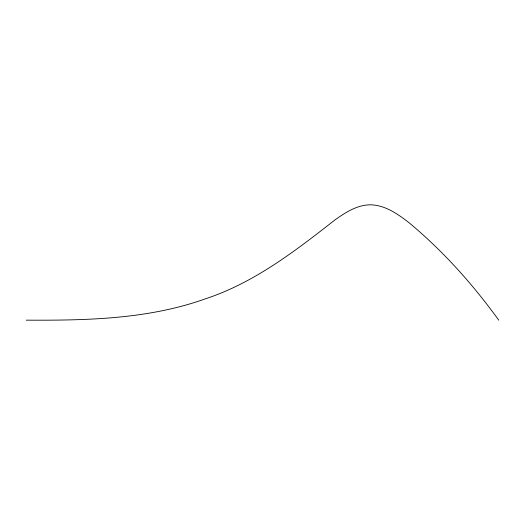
<?xml version="1.0" encoding="UTF-8"?>
<svg xmlns="http://www.w3.org/2000/svg" width="525" height="525" viewBox="0 0 525 525"><rect width="100%" height="100%" fill="white"/><g stroke="black" fill="none" stroke-linecap="round" stroke-linejoin="round"><path stroke-width="0.79" d="M26.25 320.158C86.468 320.467 148.148 319.325 205.498 298.797C254.303 282.719 295.286 250.957 335.226 219.732C345.995 212.139 358.122 204.277 371.851 204.848C385.96 205.682 398.022 214.226 408.85 222.561C442.982 250.871 472.789 284.281 498.75 320.158"/></g></svg>
